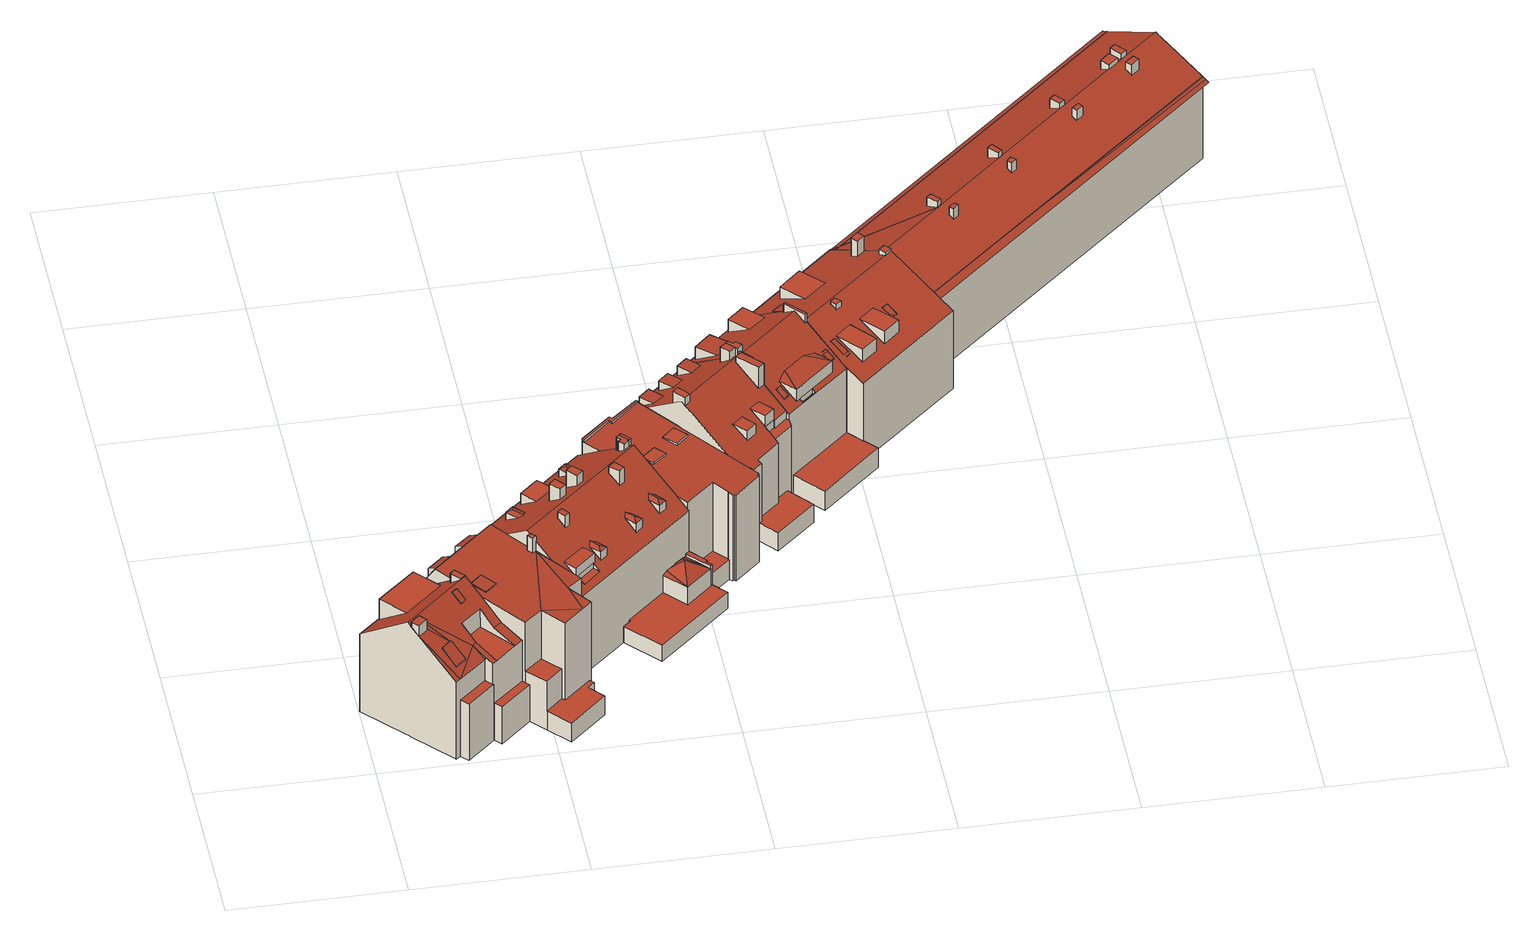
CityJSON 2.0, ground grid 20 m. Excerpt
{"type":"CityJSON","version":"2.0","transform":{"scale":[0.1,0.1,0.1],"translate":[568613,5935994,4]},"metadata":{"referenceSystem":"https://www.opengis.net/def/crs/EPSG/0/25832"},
"CityObjects":{
"building1":{"type":"Building","attributes":{"Grundfläche 2D":"147.593633","Grundhöhe NN":"4.590"},"children":["building1-1","building1-2","building1-3","building1-4"],"geometry":[{"type":"Solid","lod":"3","boundaries":[[[[0,1,2,3]],[[4,5,6,7]],[[8,4,9,10]],[[11,12,13,14,8,10,15,16,17]],[[18,19,20,17,16,15,21,22],[2,23,24,3]],[[25,26,27,28,17,20]],[[29,30,31,26]],[[28,27,26,31,11,17]],[[31,32,11]],[[33,7,12,11,34,35]],[[36,37,38,39,40]],[[41,42,43,44]],[[32,34,11]],[[2,1,23]],[[0,3,24]],[[1,0,24,23]],[[5,4,8,14]],[[6,5,14,13]],[[12,7,6,13]],[[39,38,45,46]],[[40,39,46,47]],[[36,40,47,48]],[[21,15,10,9,43,49,50,22]],[[18,22,50,51]],[[52,53,54,29,26,25,20,19,18,51,55]],[[30,29,54,56]],[[37,32,31,30,56,45,38]],[[34,32,37,36,35]],[[43,9,4,7,33,35,36,48,57,44]],[[41,44,57,58]],[[42,41,58,59]],[[43,42,59,49]],[[47,46,45,56,54,53,52,55,51,50,49,59,58,57,48]]]],"semantics":{"surfaces":[{"type":"RoofSurface"},{"type":"WallSurface"},{"type":"GroundSurface"}],"values":[[0,0,0,0,0,0,0,0,0,0,0,0,1,1,1,1,1,1,1,1,1,1,1,1,1,1,1,1,1,1,1,1,2]]}}]},
"building1-1":{"type":"BuildingInstallation","parents":["building1"],"geometry":[{"type":"MultiSurface","lod":"3","boundaries":[[[60,61,62,63]],[[61,60,64,65]],[[65,66,62,61]],[[66,67,63,62]],[[60,63,67,64]]],"semantics":{"surfaces":[{"type":"RoofSurface"},{"type":"WallSurface"}],"values":[0,1,1,1,1]}}]},
"building1-2":{"type":"BuildingInstallation","parents":["building1"],"geometry":[{"type":"MultiSurface","lod":"3","boundaries":[[[68,69,70,71,72]],[[72,71,73,74]],[[68,72,74,75]],[[76,70,69,68,75,28]],[[71,70,76,73]]],"semantics":{"surfaces":[{"type":"RoofSurface"},{"type":"WallSurface"}],"values":[0,1,1,1,1]}}]},
"building1-3":{"type":"BuildingInstallation","parents":["building1"],"geometry":[{"type":"MultiSurface","lod":"3","boundaries":[[[77,78,79,80]],[[26,81,78,77]],[[81,82,79,78]],[[25,80,79,82,27]],[[25,26,77,80]]],"semantics":{"surfaces":[{"type":"RoofSurface"},{"type":"WallSurface"}],"values":[0,1,1,1,1]}}]},
"building1-4":{"type":"BuildingInstallation","parents":["building1"],"geometry":[{"type":"MultiSurface","lod":"3","boundaries":[[[83,84,85,86]],[[21,87,86,85]],[[83,86,87,16]],[[16,15,84,83]],[[15,21,85,84]]],"semantics":{"surfaces":[{"type":"RoofSurface"},{"type":"WallSurface"}],"values":[0,1,1,1,1]}}]},
"building2":{"type":"Building","attributes":{"Grundfläche 2D":"182.833978","Grundhöhe NN":"4.593"},"children":["building2-1","building2-2","building2-3","building2-4"],"geometry":[{"type":"Solid","lod":"3","boundaries":[[[[88,89,90]],[[88,91,92,89]],[[93,94,91,88,95,96,97,98,99]],[[100,92,91]],[[101,102,89,92]],[[98,97,103,104,99]],[[105,106,107,108]],[[109,110,111,112,113,114,115,116]],[[103,97,96,95,88,90,117,118]],[[104,103,118,119]],[[93,99,104,119,120,105,94]],[[94,105,108,91]],[[114,113,100,91,108,107]],[[121,102,101,92,100,113,112,122]],[[89,102,121,123]],[[90,89,123,117]],[[105,120,124,115,106]],[[106,115,114,107]],[[116,115,124,125]],[[109,116,125,126]],[[110,109,126,127]],[[111,110,127,128]],[[112,111,128,122]],[[118,117,123,121,122,128,127,126,125,124,120,119]]]],"semantics":{"surfaces":[{"type":"RoofSurface"},{"type":"WallSurface"},{"type":"GroundSurface"}],"values":[[0,0,0,0,0,0,0,0,1,1,1,1,1,1,1,1,1,1,1,1,1,1,1,2]]}}]},
"building2-1":{"type":"BuildingInstallation","parents":["building2"],"geometry":[{"type":"MultiSurface","lod":"3","boundaries":[[[129,130,131,132,133,134]],[[135,136,129,134]],[[136,137,130,129]],[[138,132,131,130,137,139]],[[138,140,133,132]],[[134,133,140,135]]],"semantics":{"surfaces":[{"type":"RoofSurface"},{"type":"WallSurface"}],"values":[0,1,1,1,1,1]}}]},
"building2-2":{"type":"BuildingInstallation","parents":["building2"],"geometry":[{"type":"MultiSurface","lod":"3","boundaries":[[[141,142,143,144]],[[142,141,145]],[[144,143,146]],[[141,144,146,145]]],"semantics":{"surfaces":[{"type":"RoofSurface"},{"type":"WallSurface"}],"values":[0,1,1,1]}}]},
"building2-3":{"type":"BuildingInstallation","parents":["building2"],"geometry":[{"type":"MultiSurface","lod":"3","boundaries":[[[147,148,149,150,151]],[[149,148,95,152]],[[153,151,150,149,152,154]],[[147,151,153,88]],[[148,147,88,95]]],"semantics":{"surfaces":[{"type":"RoofSurface"},{"type":"WallSurface"}],"values":[0,1,1,1,1]}}]},
"building2-4":{"type":"BuildingInstallation","parents":["building2"],"geometry":[{"type":"MultiSurface","lod":"3","boundaries":[[[155,156,157,158]],[[155,159,156]],[[157,160,158]],[[155,158,160,159]]],"semantics":{"surfaces":[{"type":"RoofSurface"},{"type":"WallSurface"}],"values":[0,1,1,1]}}]},
"building3":{"type":"Building","attributes":{"Grundfläche 2D":"429.855475","Grundhöhe NN":"4.508"},"children":["building3-1","building3-2","building3-3","building3-4","building3-5","building3-6","building3-7","building3-8","building3-9","building3-10","building3-11","building3-12","building3-13","building3-14","building3-15"],"geometry":[{"type":"MultiSurface","lod":"3","boundaries":[[[161,162,163,164]],[[165,166,167,168,169,170]],[[171,172,173,174,175,176,177,178,179,180,181,182,183,184,185,186,187,188,189,190,191,192,193,194]],[[195,188,196,197,198,199,200,201,202,203,204,205],[206,207,208,209,210,170,169,211]],[[212,213,199,198,197,196,214,215,216,185,217,218,219],[164,163,220,221]],[[222,223,224,225,226,227,228]],[[163,162,220]],[[161,164,221]],[[161,221,220,162]],[[210,209,206,211,168,167,166,165]],[[211,169,168]],[[165,170,210]],[[180,179,229,230]],[[182,181,231,232,217,183]],[[181,180,230,231]],[[183,217,185,184]],[[195,189,188]],[[189,195,226,225,190]],[[190,225,224,191]],[[191,224,223,192]],[[233,194,193,192,223,222,234]],[[171,194,233,235]],[[172,171,235,236]],[[173,172,236,237]],[[174,173,237,238]],[[175,174,238,239]],[[179,178,177,176,175,239,240,241,229]],[[195,205,227,226]],[[185,216,215,214,196,188,187,186]],[[217,232,242,218]],[[212,219,218,242,243]],[[244,202,201,200,199,213,212,243,245]],[[204,203,202,244,246,227,205]],[[227,246,247,228]],[[222,228,247,234]],[[231,230,229,241,240,239,238,237,236,235,233,234,247,246,244,245,243,242,232]]],"semantics":{"surfaces":[{"type":"RoofSurface"},{"type":"WallSurface"},{"type":"GroundSurface"}],"values":[0,0,0,0,0,0,1,1,1,1,1,1,1,1,1,1,1,1,1,1,1,1,1,1,1,1,1,1,1,1,1,1,1,1,1,2]}}]},
"building3-1":{"type":"BuildingInstallation","parents":["building3"],"geometry":[{"type":"MultiSurface","lod":"3","boundaries":[[[248,249,250]],[[249,248,251,252]],[[253,250,249,252]],[[251,248,254]],[[255,250,253]],[[255,254,248,250]]],"semantics":{"surfaces":[{"type":"RoofSurface"},{"type":"WallSurface"}],"values":[0,0,0,1,1,1]}}]},
"building3-2":{"type":"BuildingInstallation","parents":["building3"],"geometry":[{"type":"MultiSurface","lod":"3","boundaries":[[[256,257,258,259]],[[260,261,257,256]],[[261,262,258,257]],[[262,263,259,258]],[[263,260,256,259]]],"semantics":{"surfaces":[{"type":"RoofSurface"},{"type":"WallSurface"}],"values":[0,1,1,1,1]}}]},
"building3-3":{"type":"BuildingInstallation","parents":["building3"],"geometry":[{"type":"MultiSurface","lod":"3","boundaries":[[[264,265,266]],[[265,267,268,266]],[[269,267,265,264]],[[270,271,264,266]],[[269,264,271]],[[270,266,268]]],"semantics":{"surfaces":[{"type":"RoofSurface"},{"type":"WallSurface"}],"values":[0,0,0,1,1,1]}}]},
"building3-4":{"type":"BuildingInstallation","parents":["building3"],"geometry":[{"type":"MultiSurface","lod":"3","boundaries":[[[272,273,274,275]],[[276,277,273,272]],[[277,278,274,273]],[[278,279,275,274]],[[279,276,272,275]]],"semantics":{"surfaces":[{"type":"RoofSurface"},{"type":"WallSurface"}],"values":[0,1,1,1,1]}}]},
"building3-5":{"type":"BuildingInstallation","parents":["building3"],"geometry":[{"type":"MultiSurface","lod":"3","boundaries":[[[280,281,282,283]],[[284,285,281,280]],[[285,286,282,281]],[[286,287,283,282]],[[287,284,280,283]]],"semantics":{"surfaces":[{"type":"RoofSurface"},{"type":"WallSurface"}],"values":[0,1,1,1,1]}}]},
"building3-6":{"type":"BuildingInstallation","parents":["building3"],"geometry":[{"type":"MultiSurface","lod":"3","boundaries":[[[288,289,290]],[[289,288,291,292]],[[293,290,289,292]],[[294,288,290,295]],[[291,288,294]],[[295,290,293]]],"semantics":{"surfaces":[{"type":"RoofSurface"},{"type":"WallSurface"}],"values":[0,0,0,1,1,1]}}]},
"building3-7":{"type":"BuildingInstallation","parents":["building3"],"geometry":[{"type":"MultiSurface","lod":"3","boundaries":[[[296,297,298,299,300,301,302,303,304]],[[179,180,300,299]],[[180,181,301,300]],[[182,183,302,301,181]],[[183,184,303,302]],[[184,305,304,303]],[[305,306,307,297,296,304]],[[178,298,297,307]],[[178,179,299,298]]],"semantics":{"surfaces":[{"type":"RoofSurface"},{"type":"WallSurface"}],"values":[0,1,1,1,1,1,1,1,1]}}]},
"building3-8":{"type":"BuildingInstallation","parents":["building3"],"geometry":[{"type":"MultiSurface","lod":"3","boundaries":[[[308,309,310,311]],[[311,310,312,313]],[[313,314,308,311]],[[308,314,309]],[[312,310,309]]],"semantics":{"surfaces":[{"type":"RoofSurface"},{"type":"WallSurface"}],"values":[0,1,1,1,1]}}]},
"building3-9":{"type":"BuildingInstallation","parents":["building3"],"geometry":[{"type":"MultiSurface","lod":"3","boundaries":[[[315,316,317,318]],[[215,216,186,187,214]],[[319,317,316,214,187]],[[318,317,319,320]],[[186,216,315,318,320]]],"semantics":{"surfaces":[{"type":"RoofSurface"},{"type":"WallSurface"}],"values":[0,1,1,1,1]}}]},
"building3-10":{"type":"BuildingInstallation","parents":["building3"],"geometry":[{"type":"MultiSurface","lod":"3","boundaries":[[[321,322,323,324]],[[322,321,325,326]],[[326,327,323,322]],[[324,323,327,328]],[[328,325,321,324]]],"semantics":{"surfaces":[{"type":"RoofSurface"},{"type":"WallSurface"}],"values":[0,1,1,1,1]}}]},
"building3-11":{"type":"BuildingInstallation","parents":["building3"],"geometry":[{"type":"MultiSurface","lod":"3","boundaries":[[[329,330,331,332]],[[333,334,332,331]],[[329,332,334,335]],[[335,336,330,329]],[[331,330,336,333]]],"semantics":{"surfaces":[{"type":"RoofSurface"},{"type":"WallSurface"}],"values":[0,1,1,1,1]}}]},
"building3-12":{"type":"BuildingInstallation","parents":["building3"],"geometry":[{"type":"MultiSurface","lod":"3","boundaries":[[[337,338,316,315,339,340,341,342,343]],[[216,344,339,315]],[[340,339,344,345]],[[345,346,341,340]],[[346,347,342,341]],[[348,349,337,343,342,347]],[[349,350,338,337]],[[350,214,316,338]]],"semantics":{"surfaces":[{"type":"RoofSurface"},{"type":"WallSurface"}],"values":[0,1,1,1,1,1,1,1]}}]},
"building3-13":{"type":"BuildingInstallation","parents":["building3"],"geometry":[{"type":"MultiSurface","lod":"3","boundaries":[[[351,352,353]],[[352,351,354,355]],[[356,353,352,355]],[[354,351,357]],[[356,358,353]],[[358,357,351,353]]],"semantics":{"surfaces":[{"type":"RoofSurface"},{"type":"WallSurface"}],"values":[0,0,0,1,1,1]}}]},
"building3-14":{"type":"BuildingInstallation","parents":["building3"],"geometry":[{"type":"MultiSurface","lod":"3","boundaries":[[[359,208,207,360]],[[209,208,359]],[[206,360,207]],[[360,206,209,359]]],"semantics":{"surfaces":[{"type":"RoofSurface"},{"type":"WallSurface"}],"values":[0,1,1,1]}}]},
"building3-15":{"type":"BuildingInstallation","parents":["building3"],"geometry":[{"type":"MultiSurface","lod":"3","boundaries":[[[361,362,363,364]],[[363,365,366,364]],[[367,365,363,362]],[[368,362,361,364,369,370]],[[367,362,368]],[[369,364,366]]],"semantics":{"surfaces":[{"type":"RoofSurface"},{"type":"WallSurface"}],"values":[0,0,0,1,1,1]}}]},
"building4":{"type":"Building","attributes":{"Grundfläche 2D":"63.328582","Grundhöhe NN":"4.879"},"children":["building4-1"],"geometry":[{"type":"MultiSurface","lod":"3","boundaries":[[[371,372,373]],[[374,373,375]],[[374,371,373]],[[374,375,376]],[[377,376,378]],[[374,376,377]],[[374,377,371]],[[379,380,381,382,383,384,385,386,387,388,389,390,391,392]],[[388,387,373,372]],[[375,373,387,386]],[[377,378,385,388,372,371]],[[390,389,393,394]],[[391,390,394,395]],[[392,391,395,396]],[[379,392,396,397]],[[381,380,379,397,398]],[[382,381,398,399]],[[400,384,383,382,399,401]],[[389,388,385,384,400,393]],[[396,395,394,393,400,401,399,398,397]]],"semantics":{"surfaces":[{"type":"RoofSurface"},{"type":"WallSurface"},{"type":"GroundSurface"}],"values":[0,0,0,0,0,0,0,0,1,1,1,1,1,1,1,1,1,1,1,2]}}]},
"building4-1":{"type":"BuildingInstallation","parents":["building4"],"geometry":[{"type":"MultiSurface","lod":"3","boundaries":[[[402,403,404,405,406,407,408]],[[385,378,405,404,384]],[[378,376,375,386,406,405]],[[386,380,407,406]],[[408,407,380,381]],[[381,382,402,408]],[[382,383,384,404,403,402]]],"semantics":{"surfaces":[{"type":"RoofSurface"},{"type":"WallSurface"}],"values":[0,1,1,1,1,1,1]}}]},
"building5":{"type":"Building","attributes":{"Grundfläche 2D":"63.328582","Grundhöhe NN":"4.879"},"children":["building5-1"],"geometry":[{"type":"MultiSurface","lod":"3","boundaries":[[[371,372,373]],[[374,373,375]],[[374,371,373]],[[374,375,376]],[[377,376,378]],[[374,376,377]],[[374,377,371]],[[379,380,381,382,383,384,385,386,387,388,389,390,391,392]],[[388,387,373,372]],[[375,373,387,386]],[[377,378,385,388,372,371]],[[390,389,393,394]],[[391,390,394,395]],[[392,391,395,396]],[[379,392,396,397]],[[381,380,379,397,398]],[[382,381,398,399]],[[400,384,383,382,399,401]],[[389,388,385,384,400,393]],[[396,395,394,393,400,401,399,398,397]]],"semantics":{"surfaces":[{"type":"RoofSurface"},{"type":"WallSurface"},{"type":"GroundSurface"}],"values":[0,0,0,0,0,0,0,0,1,1,1,1,1,1,1,1,1,1,1,2]}}]},
"building5-1":{"type":"BuildingInstallation","parents":["building5"],"geometry":[{"type":"MultiSurface","lod":"3","boundaries":[[[402,403,404,405,406,407,408]],[[385,378,405,404,384]],[[378,376,375,386,406,405]],[[386,380,407,406]],[[408,407,380,381]],[[381,382,402,408]],[[382,383,384,404,403,402]]],"semantics":{"surfaces":[{"type":"RoofSurface"},{"type":"WallSurface"}],"values":[0,1,1,1,1,1,1]}}]},
"building6":{"type":"Building","attributes":{"Grundfläche 2D":"171.622850","Grundhöhe NN":"4.593"},"children":["building6-1","building6-2","building6-3","building6-4","building6-5","building6-6","building6-7","building6-8"],"geometry":[{"type":"Solid","lod":"3","boundaries":[[[[409,410,411,412,413,414,415,416,417,418,419,420,421,422,423,424,425,426,427]],[[428,429,430,431,432,433,434,435,436,437,438,439,409,427,426,425]],[[440,441,442,443,444,445,446,447]],[[448,449,450,451,452,453,454]],[[446,445,455,456]],[[447,446,456,457]],[[440,447,457,458]],[[413,412,459,460]],[[414,413,460,461]],[[444,416,415,414,461,455,445]],[[416,444,443,417]],[[417,443,442,418]],[[452,451,419,418,442,441]],[[419,451,450,420]],[[420,450,449,421]],[[421,449,448,422]],[[424,423,422,448,462,463,425]],[[464,465,466,432,431,430,429,428,425,463,467]],[[435,434,433,432,466,468]],[[469,470,471,459,412,411,410,409,439,438,437,436,435,468,472]],[[473,453,452,441,440,458]],[[454,453,473,474]],[[448,454,474,462]],[[455,461,460,459,471,470,469,472,468,466,465,464,467,463,462,474,473,458,457,456]]]],"semantics":{"surfaces":[{"type":"RoofSurface"},{"type":"WallSurface"},{"type":"GroundSurface"}],"values":[[0,0,0,0,1,1,1,1,1,1,1,1,1,1,1,1,1,1,1,1,1,1,1,2]]}}]},
"building6-1":{"type":"BuildingInstallation","parents":["building6"],"geometry":[{"type":"MultiSurface","lod":"3","boundaries":[[[475,476,477,478,479,480,481]],[[478,477,431,482]],[[479,478,482,483]],[[484,429,475,481,480,479,483,485]],[[431,477,476,475,429,430]]],"semantics":{"surfaces":[{"type":"RoofSurface"},{"type":"WallSurface"}],"values":[0,1,1,1,1]}}]},
"building6-2":{"type":"BuildingInstallation","parents":["building6"],"geometry":[{"type":"MultiSurface","lod":"3","boundaries":[[[486,487,488,489,490,491]],[[438,439,409,410,489,488,487,486]],[[490,489,410,492]],[[490,492,427,493,491]],[[486,491,493,438]]],"semantics":{"surfaces":[{"type":"RoofSurface"},{"type":"WallSurface"}],"values":[0,1,1,1,1]}}]},
"building6-3":{"type":"BuildingInstallation","parents":["building6"],"geometry":[{"type":"MultiSurface","lod":"3","boundaries":[[[494,495,496,497]],[[495,494,423,424]],[[496,495,424,498]],[[498,499,497,496]],[[499,423,494,497]]],"semantics":{"surfaces":[{"type":"RoofSurface"},{"type":"WallSurface"}],"values":[0,1,1,1,1]}}]},
"building6-4":{"type":"BuildingInstallation","parents":["building6"],"geometry":[{"type":"MultiSurface","lod":"3","boundaries":[[[500,501,502,503]],[[504,502,501]],[[505,500,503]],[[501,500,505,504]]],"semantics":{"surfaces":[{"type":"RoofSurface"},{"type":"WallSurface"}],"values":[0,1,1,1]}}]},
"building6-5":{"type":"BuildingInstallation","parents":["building6"],"geometry":[{"type":"MultiSurface","lod":"3","boundaries":[[[506,507,508,509]],[[510,511,507,506]],[[511,508,507]],[[506,509,510]]],"semantics":{"surfaces":[{"type":"RoofSurface"},{"type":"WallSurface"}],"values":[0,1,1,1]}}]},
"building6-6":{"type":"BuildingInstallation","parents":["building6"],"geometry":[{"type":"MultiSurface","lod":"3","boundaries":[[[512,513,514,515]],[[419,420,513,512]],[[420,514,513]],[[512,515,419]]],"semantics":{"surfaces":[{"type":"RoofSurface"},{"type":"WallSurface"}],"values":[0,1,1,1]}}]},
"building6-7":{"type":"BuildingInstallation","parents":["building6"],"geometry":[{"type":"MultiSurface","lod":"3","boundaries":[[[516,517,518,519]],[[520,518,517]],[[516,519,521]],[[517,516,521,520]]],"semantics":{"surfaces":[{"type":"RoofSurface"},{"type":"WallSurface"}],"values":[0,1,1,1]}}]},
"building6-8":{"type":"BuildingInstallation","parents":["building6"],"geometry":[{"type":"MultiSurface","lod":"3","boundaries":[[[522,523,524,525,526]],[[524,527,525]],[[523,522,528]],[[524,523,528,527]]],"semantics":{"surfaces":[{"type":"RoofSurface"},{"type":"WallSurface"}],"values":[0,1,1,1]}}]},
"building7":{"type":"Building","attributes":{"Grundfläche 2D":"187.426705","Grundhöhe NN":"4.795"},"children":["building7-1","building7-2","building7-3","building7-4","building7-5","building7-6"],"geometry":[{"type":"MultiSurface","lod":"3","boundaries":[[[529,530,531,532,533]],[[534,535,533,532,531,536,537]],[[534,538,535]],[[539,540,541,542]],[[430,429,428,543,544,545,546,547,548,549,550,551,552,553,431],[554,555,556,557,558,559,560],[561,562,542,541]],[[563,564,565,545,544,543]],[[565,564,566,545]],[[567,547,546,545,566,568,569],[570,571,529,533,535,538,572,573,574,575]],[[557,556,555,576,577,558]],[[578,579,580,581,582,583]],[[584,585,586,587]],[[588,589,590,591]],[[573,572,534,537,536,531,571,570]],[[538,534,572]],[[530,529,571,531]],[[561,541,540]],[[539,542,562]],[[540,539,562,561]],[[577,576,560,559]],[[558,577,559]],[[576,555,554,560]],[[581,580,592,593]],[[582,581,593,594]],[[583,582,594,595]],[[548,547,567,569,585,596,597,549]],[[580,579,591,590,598,599,552,551,550,549,597,592]],[[600,601,543,428,429,430,431,553,552,599,602]],[[568,566,564,563,543,601,603]],[[585,569,568,603,604,586]],[[587,586,604,605]],[[584,587,605,606]],[[585,584,606,596]],[[591,579,578,588]],[[607,589,588,578,583,595]],[[607,598,590,589]],[[595,594,593,592,597,596,606,605,604,603,601,600,602,599,598,607]]],"semantics":{"surfaces":[{"type":"RoofSurface"},{"type":"WallSurface"},{"type":"GroundSurface"}],"values":[0,0,0,0,0,0,0,0,0,0,0,0,1,1,1,1,1,1,1,1,1,1,1,1,1,1,1,1,1,1,1,1,1,1,1,2]}}]},
"building7-1":{"type":"BuildingInstallation","parents":["building7"],"geometry":[{"type":"MultiSurface","lod":"3","boundaries":[[[608,609,610,611,612,613,614]],[[564,615,609,608]],[[616,544,617,612,611,610,609,615,565]],[[428,543,614,613]],[[543,563,564,608,614]]],"semantics":{"surfaces":[{"type":"RoofSurface"},{"type":"WallSurface"}],"values":[0,1,1,1,1]}}]},
"building7-2":{"type":"BuildingInstallation","parents":["building7"],"geometry":[{"type":"MultiSurface","lod":"3","boundaries":[[[475,618,619,620,621,622,477,476]],[[619,618,613,612,617,623]],[[623,624,620,619]],[[624,625,621,620]],[[625,626,622,621]],[[626,431,477,622]],[[477,431,430,429,428,613,618,475,476]]],"semantics":{"surfaces":[{"type":"RoofSurface"},{"type":"WallSurface"}],"values":[0,1,1,1,1,1,1]}}]},
"building7-3":{"type":"BuildingInstallation","parents":["building7"],"geometry":[{"type":"MultiSurface","lod":"3","boundaries":[[[627,628,629,630]],[[573,570,628,627]],[[570,575,629,628]],[[630,629,575,574]],[[574,573,627,630]]],"semantics":{"surfaces":[{"type":"RoofSurface"},{"type":"WallSurface"}],"values":[0,1,1,1,1]}}]},
"building7-4":{"type":"BuildingInstallation","parents":["building7"],"geometry":[{"type":"MultiSurface","lod":"3","boundaries":[[[631,632,633,634]],[[634,633,635,636]],[[631,634,636,637]],[[632,631,637,638]],[[633,632,638,635]]],"semantics":{"surfaces":[{"type":"RoofSurface"},{"type":"WallSurface"}],"values":[0,1,1,1,1]}}]},
"building7-5":{"type":"BuildingInstallation","parents":["building7"],"geometry":[{"type":"MultiSurface","lod":"3","boundaries":[[[639,640,641,642]],[[548,643,639,642]],[[644,640,639,643,546]],[[644,567,641,640]],[[641,567,547,548,642]]],"semantics":{"surfaces":[{"type":"RoofSurface"},{"type":"WallSurface"}],"values":[0,1,1,1,1]}}]},
"building7-6":{"type":"BuildingInstallation","parents":["building7"],"geometry":[{"type":"MultiSurface","lod":"3","boundaries":[[[645,646,647,648]],[[648,647,649,650]],[[645,648,650,651]],[[651,652,646,645]],[[647,646,652,649]]],"semantics":{"surfaces":[{"type":"RoofSurface"},{"type":"WallSurface"}],"values":[0,1,1,1,1]}}]},
"building8":{"type":"Building","attributes":{"Grundfläche 2D":"260.155137","Grundhöhe NN":"4.697"},"children":["building8-1","building8-2","building8-3","building8-4","building8-5","building8-6"],"geometry":[{"type":"Solid","lod":"3","boundaries":[[[[653,654,655,656]],[[657,658,659,660]],[[661,662,663,664]],[[665,666,667,668,669],[670,653,656,671],[672,662,661,673]],[[666,665,674,675,676,677,667],[678,679,660,659]],[[670,671,655,654]],[[656,655,671]],[[654,653,670]],[[658,678,659]],[[660,679,657]],[[658,657,679,678]],[[664,663,672,673]],[[664,673,661]],[[662,672,663]],[[675,674,665,669,680,681]],[[676,675,681,682]],[[683,668,667,677,676,682,684]],[[669,668,683,680]],[[682,681,680,683,684]]]],"semantics":{"surfaces":[{"type":"RoofSurface"},{"type":"WallSurface"},{"type":"GroundSurface"}],"values":[[0,0,0,0,0,1,1,1,1,1,1,1,1,1,1,1,1,1,2]]}}]},
"building8-1":{"type":"BuildingInstallation","parents":["building8"],"geometry":[{"type":"MultiSurface","lod":"3","boundaries":[[[685,686,687,688]],[[689,690,688,687]],[[685,688,690,691]],[[686,685,691,692]],[[687,686,692,689]]],"semantics":{"surfaces":[{"type":"RoofSurface"},{"type":"WallSurface"}],"values":[0,1,1,1,1]}}]},
"building8-2":{"type":"BuildingInstallation","parents":["building8"],"geometry":[{"type":"MultiSurface","lod":"3","boundaries":[[[693,694,695,696,697]],[[666,665,695,694]],[[665,698,696,695]],[[693,697,696,698,699,700]],[[700,666,694,693]]],"semantics":{"surfaces":[{"type":"RoofSurface"},{"type":"WallSurface"}],"values":[0,1,1,1,1]}}]},
"building8-3":{"type":"BuildingInstallation","parents":["building8"],"geometry":[{"type":"MultiSurface","lod":"3","boundaries":[[[701,702,703,704]],[[704,703,705,706]],[[701,704,706,707]],[[707,708,702,701]],[[708,705,703,702]]],"semantics":{"surfaces":[{"type":"RoofSurface"},{"type":"WallSurface"}],"values":[0,1,1,1,1]}}]},
"building8-4":{"type":"BuildingInstallation","parents":["building8"],"geometry":[{"type":"MultiSurface","lod":"3","boundaries":[[[709,710,711,712]],[[711,710,713,714]],[[712,711,714,715]],[[709,712,715,716]],[[710,709,716,713]]],"semantics":{"surfaces":[{"type":"RoofSurface"},{"type":"WallSurface"}],"values":[0,1,1,1,1]}}]},
"building8-5":{"type":"BuildingInstallation","parents":["building8"],"geometry":[{"type":"MultiSurface","lod":"3","boundaries":[[[717,718,719,720]],[[720,719,721,722]],[[717,720,722,723]],[[718,717,723,724]],[[719,718,724,721]]],"semantics":{"surfaces":[{"type":"RoofSurface"},{"type":"WallSurface"}],"values":[0,1,1,1,1]}}]},
"building8-6":{"type":"BuildingInstallation","parents":["building8"],"geometry":[{"type":"MultiSurface","lod":"3","boundaries":[[[725,726,727,728]],[[729,730,728,727]],[[725,728,730,731]],[[731,732,726,725]],[[727,726,732,729]]],"semantics":{"surfaces":[{"type":"RoofSurface"},{"type":"WallSurface"}],"values":[0,1,1,1,1]}}]},
"building9":{"type":"Building","attributes":{"Grundfläche 2D":"612.741186","Grundhöhe NN":"4.649"},"children":["building9-1","building9-2","building9-3","building9-4","building9-5","building9-6","building9-7","building9-8","building9-9"],"geometry":[{"type":"MultiSurface","lod":"3","boundaries":[[[733,734,675,735]],[[735,736,733]],[[737,738,736,735]],[[735,675,737]],[[739,736,738,740,741,742,743,744,745,746,747,748,749]],[[748,747,750,751,752,734,733,736,739,749]],[[753,740,738,737,754]],[[743,740,753,755]],[[756,751,750,747,746,745,744,743,755,757]],[[737,735,733,751,756,754]],[[756,757,755,753,754]],[[733,734,752,751]],[[740,743,742,741]]],"semantics":{"surfaces":[{"type":"RoofSurface"},{"type":"WallSurface"},{"type":"GroundSurface"}],"values":[0,0,0,0,0,0,1,1,1,1,2,0,0]}}]},
"building9-1":{"type":"BuildingInstallation","parents":["building9"],"geometry":[{"type":"MultiSurface","lod":"3","boundaries":[[[758,759,760,761]],[[761,760,762,763]],[[758,761,763,764]],[[759,758,764,765]],[[765,762,760,759]]],"semantics":{"surfaces":[{"type":"RoofSurface"},{"type":"WallSurface"}],"values":[0,1,1,1,1]}}]},
"building9-2":{"type":"BuildingInstallation","parents":["building9"],"geometry":[{"type":"MultiSurface","lod":"3","boundaries":[[[766,767,768,769]],[[769,768,770,771]],[[766,769,771,772]],[[767,766,772,773]],[[768,767,773,770]]],"semantics":{"surfaces":[{"type":"RoofSurface"},{"type":"WallSurface"}],"values":[0,1,1,1,1]}}]},
"building9-3":{"type":"BuildingInstallation","parents":["building9"],"geometry":[{"type":"MultiSurface","lod":"3","boundaries":[[[774,775,776,777]],[[778,779,777,776]],[[779,780,774,777]],[[775,774,780,781]],[[776,775,781,778]]],"semantics":{"surfaces":[{"type":"RoofSurface"},{"type":"WallSurface"}],"values":[0,1,1,1,1]}}]},
"building9-4":{"type":"BuildingInstallation","parents":["building9"],"geometry":[{"type":"MultiSurface","lod":"3","boundaries":[[[782,783,784,785]],[[785,784,786,787]],[[787,788,782,785]],[[783,782,788,789]],[[784,783,789,786]]],"semantics":{"surfaces":[{"type":"RoofSurface"},{"type":"WallSurface"}],"values":[0,1,1,1,1]}}]},
"building9-5":{"type":"BuildingInstallation","parents":["building9"],"geometry":[{"type":"MultiSurface","lod":"3","boundaries":[[[790,791,792,793]],[[793,792,794,795]],[[790,793,795,796]],[[791,790,796,797]],[[792,791,797,794]]],"semantics":{"surfaces":[{"type":"RoofSurface"},{"type":"WallSurface"}],"values":[0,1,1,1,1]}}]},
"building9-6":{"type":"BuildingInstallation","parents":["building9"],"geometry":[{"type":"MultiSurface","lod":"3","boundaries":[[[798,799,800,801]],[[801,800,802,803]],[[798,801,803,804]],[[799,798,804,805]],[[800,799,805,802]]],"semantics":{"surfaces":[{"type":"RoofSurface"},{"type":"WallSurface"}],"values":[0,1,1,1,1]}}]},
"building9-7":{"type":"BuildingInstallation","parents":["building9"],"geometry":[{"type":"MultiSurface","lod":"3","boundaries":[[[806,807,808,809]],[[809,808,810,811]],[[806,809,811,812]],[[807,806,812,813]],[[808,807,813,810]]],"semantics":{"surfaces":[{"type":"RoofSurface"},{"type":"WallSurface"}],"values":[0,1,1,1,1]}}]},
"building9-8":{"type":"BuildingInstallation","parents":["building9"],"geometry":[{"type":"MultiSurface","lod":"3","boundaries":[[[814,815,816,817]],[[739,749,817,816]],[[814,817,749,818]],[[815,814,818,819]],[[819,739,816,815]]],"semantics":{"surfaces":[{"type":"RoofSurface"},{"type":"WallSurface"}],"values":[0,1,1,1,1]}}]},
"building9-9":{"type":"BuildingInstallation","parents":["building9"],"geometry":[{"type":"MultiSurface","lod":"3","boundaries":[[[820,821,822,823]],[[823,822,824,825]],[[820,823,825,826]],[[821,820,826,827]],[[822,821,827,824]]],"semantics":{"surfaces":[{"type":"RoofSurface"},{"type":"WallSurface"}],"values":[0,1,1,1,1]}}]}
},
"vertices":[
[70,165,142],[26,126,142],[51,98,142],[95,137,142],[162,57,113],[130,93,115],[106,72,115],[138,36,113],[143,78,124],[171,65,113],[152,86,124],[115,53,124],[119,57,124],[106,72,140],[130,93,140],[119,123,163],[114,118,163],[55,65,163],[1,106,113],[44,58,162],[45,57,163],[109,134,151],[76,172,113],[26,126,114],[70,165,114],[48,53,159],[55,45,151],[55,59,159],[90,50,135],[89,8,113],[89,7,113],[94,12,113],[126,40,113],[135,33,113],[126,40,117],[133,32,113],[133,32,84],[126,40,84],[94,12,84],[102,3,84],[134,32,84],[142,25,57],[178,57,57],[171,65,57],[135,33,57],[94,12,6],[102,3,6],[134,32,6],[133,32,6],[171,65,6],[76,172,6],[1,106,6],[45,57,6],[48,53,6],[89,8,6],[44,58,6],[89,7,6],[135,33,6],[142,25,6],[178,57,6],
[107,106,161],[101,101,161],[109,92,151],[115,98,151],[107,106,160],[101,101,160],[109,92,150],[115,98,150],
[91,50,136],[90,50,136],[79,39,137],[92,24,121],[104,35,121],[92,24,120],[104,35,120],[91,50,135],[79,39,136],
[55,45,166],[65,54,166],[58,62,166],[48,53,166],[65,54,151],[58,62,159],
[114,118,164],[119,123,164],[109,134,164],[104,129,164],[104,129,151],
[205,172,146],[229,110,141],[246,125,140],[194,79,140],[239,76,138],[119,123,148],[174,62,140],[200,177,147],[197,180,147],[164,218,152],[120,179,152],[92,154,152],[216,55,138],[247,83,138],[250,86,138],[148,235,116],[77,171,116],[174,62,73],[194,40,73],[213,58,73],[194,79,73],[259,54,32],[244,72,32],[252,79,32],[247,83,32],[216,55,32],[213,58,32],[194,40,32],[216,15,32],[246,125,6],[148,235,6],[77,171,6],[174,62,6],[250,86,6],[247,83,6],[229,110,6],[194,40,6],[216,15,6],[259,54,6],[244,72,6],[252,79,6],
[140,112,147],[153,124,147],[140,138,149],[139,139,149],[132,132,149],[126,127,149],[126,127,148],[140,112,146],[153,124,146],[139,139,148],[140,138,148],[132,132,148],
[123,208,135],[132,197,143],[151,214,143],[142,224,135],[123,208,122],[142,224,122],
[205,172,167],[200,177,167],[196,174,167],[200,169,167],[201,169,167],[196,174,147],[201,169,146],[200,169,146],
[88,176,135],[97,166,143],[116,183,143],[107,193,135],[88,176,122],[107,193,122],
[229,303,135],[208,284,135],[222,268,135],[244,287,135],[244,144,139],[245,145,139],[266,164,139],[268,166,139],[257,178,139],[233,157,139],[436,256,124],[438,254,124],[468,281,125],[466,283,125],[468,285,125],[398,364,134],[394,368,135],[358,409,140],[356,411,140],[326,385,139],[323,388,139],[319,385,139],[288,357,138],[290,354,138],[304,339,136],[322,319,134],[331,309,133],[374,260,127],[384,249,126],[416,276,127],[431,259,125],[430,259,125],[431,258,125],[434,255,124],[384,249,116],[335,303,169],[334,302,169],[329,297,169],[197,180,169],[200,177,166],[246,125,116],[247,124,115],[257,133,115],[381,244,115],[385,248,115],[266,164,127],[272,157,120],[252,138,120],[245,145,127],[244,144,127],[268,166,127],[146,238,115],[164,218,134],[331,309,164],[325,315,158],[322,319,154],[288,357,119],[284,361,115],[203,289,115],[208,284,120],[229,303,120],[431,258,32],[430,259,32],[431,259,32],[416,276,32],[384,249,32],[385,248,32],[400,231,32],[356,411,5],[326,385,5],[323,388,5],[288,357,5],[434,255,5],[431,258,5],[436,256,5],[438,254,5],[468,281,5],[466,283,5],[468,285,5],[398,364,5],[394,368,5],[284,361,5],[146,238,5],[247,124,5],[200,177,5],[385,248,5],[400,231,5],
[255,314,138],[263,314,140],[264,322,138],[266,302,138],[273,303,140],[275,309,138],[255,314,127],[264,322,127],
[243,237,174],[250,243,174],[240,255,174],[233,248,174],[243,237,160],[250,243,160],[240,255,150],[233,248,150],
[329,217,137],[321,218,140],[321,209,137],[312,228,140],[310,222,137],[318,229,137],[321,209,125],[329,217,125],
[239,207,172],[234,202,172],[241,194,172],[246,198,172],[239,207,163],[234,202,163],[241,194,155],[246,198,155],
[265,256,174],[272,263,174],[262,274,174],[255,268,174],[265,256,160],[272,263,160],[262,274,150],[255,268,150],
[359,243,137],[351,244,140],[351,236,137],[348,256,137],[342,255,140],[340,249,137],[359,243,125],[351,236,125],
[322,382,141],[325,379,141],[358,409,141],[356,411,141],[326,385,141],[323,388,141],[288,357,141],[290,354,141],[322,383,141],[322,383,139],[322,382,139],[325,379,138],
[374,325,134],[363,337,134],[347,323,134],[358,311,134],[347,323,133],[358,311,132],[374,325,132],
[322,319,172],[331,309,172],[333,311,172],[324,321,172],[333,311,133],[324,321,134],
[375,351,136],[388,337,136],[402,350,136],[389,364,136],[375,351,134],[388,337,133],[402,350,133],[389,364,135],
[317,260,175],[308,271,175],[301,265,175],[311,255,175],[301,265,165],[311,255,155],[317,260,155],[308,271,165],
[330,307,172],[329,308,172],[318,315,172],[322,311,172],[319,309,172],[324,302,172],[327,304,172],[318,315,154],[322,311,158],[319,309,158],[324,302,164],[327,304,164],[330,307,164],[329,308,164],
[186,252,138],[194,252,140],[195,260,138],[197,240,138],[204,242,140],[206,248,138],[186,252,127],[195,260,127],
[245,145,120],[266,164,120],
[279,172,137],[283,176,137],[275,177,140],[275,169,137],[266,187,140],[264,181,137],[272,189,137],[283,176,125],[275,169,125],[279,172,125],
[356,222,57],[351,218,55],[374,192,55],[376,221,69],[404,219,55],[398,226,55],[377,240,57],[381,244,55],[420,205,31],[406,221,31],[400,227,31],[402,229,31],[400,231,31],[385,248,31],[381,244,31],[404,219,31],[374,192,31],[351,218,31],[307,178,31],[309,176,31],[300,168,31],[335,129,31],[307,178,9],[309,176,9],[300,168,9],[335,129,9],[420,205,9],[400,227,9],[402,229,9],[385,248,9],[400,231,9],
[402,229,59],[400,231,59],[385,248,59],[381,244,59],[404,219,59],[406,221,59],[400,227,59],
[398,364,171],[401,360,168],[407,354,162],[454,302,113],[464,311,113],[466,308,111],[474,315,111],[477,317,111],[473,321,114],[500,345,114],[488,359,127],[499,369,127],[500,368,127],[515,382,127],[495,405,148],[474,428,169],[472,431,171],[465,425,171],[404,370,171],[471,432,169],[469,435,167],[465,439,164],[460,444,158],[425,483,123],[393,455,123],[356,422,123],[351,417,123],[355,412,128],[356,411,128],[390,373,163],[394,368,168],[513,364,31],[496,349,31],[500,345,31],[473,321,31],[477,317,31],[474,315,31],[491,295,31],[537,336,31],[515,382,116],[500,368,116],[499,369,116],[488,359,116],[496,349,116],[518,369,116],[518,379,116],[474,315,6],[491,295,6],[537,336,6],[513,364,6],[454,302,6],[464,311,6],[466,308,6],[515,382,6],[472,431,6],[469,435,6],[465,439,6],[425,483,6],[471,432,6],[351,417,6],[356,411,6],[394,368,6],[398,364,6],[355,412,6],[518,369,6],[518,379,6],
[469,435,179],[465,439,179],[460,444,179],[453,438,179],[462,429,179],[464,430,179],[465,432,179],[453,438,158],[462,429,167],[465,432,167],[464,430,167],
[390,373,179],[394,368,179],[398,364,179],[401,360,179],[407,366,179],[396,379,179],[407,366,168],[396,379,163],
[495,405,177],[474,428,177],[467,422,177],[488,399,177],[467,422,169],[488,399,148],
[373,427,141],[361,416,141],[374,401,142],[386,412,142],[361,416,128],[373,427,128],
[465,339,141],[476,349,141],[463,364,141],[451,353,141],[465,339,127],[476,349,127],
[488,359,142],[499,369,142],[485,385,142],[474,375,142],
[398,450,141],[386,439,141],[399,424,142],[411,435,142],[386,439,128],[398,450,128],
[435,456,142],[422,471,141],[410,460,141],[423,445,142],[428,450,142],[410,460,128],[422,471,128],
[513,413,143],[516,410,143],[529,396,143],[527,401,144],[521,426,146],[575,437,143],[546,448,146],[533,399,143],[549,414,143],[559,454,143],[496,541,145],[477,524,145],[496,502,146],[516,519,146],[472,431,170],[475,433,170],[478,436,170],[544,495,170],[546,497,170],[536,508,161],[499,550,124],[456,511,124],[426,485,124],[425,484,124],[425,483,124],[457,499,130],[474,480,147],[467,474,147],[459,467,147],[454,463,147],[434,485,127],[453,503,127],[477,524,127],[496,541,127],[474,428,168],[483,418,159],[481,426,164],[495,405,147],[556,486,161],[518,379,124],[592,445,124],[533,399,127],[529,396,127],[575,437,127],[549,414,127],[552,411,124],[536,396,124],[453,503,144],[434,485,144],[448,520,41],[456,511,41],[472,526,41],[462,537,41],[442,519,41],[444,517,41],[621,413,35],[592,445,35],[523,384,35],[552,351,35],[448,520,68],[419,494,68],[426,485,68],[456,511,68],[472,526,8],[462,537,8],[442,519,8],[444,517,8],[592,445,8],[499,550,8],[426,485,8],[425,484,8],[471,432,8],[472,431,8],[425,483,8],[518,379,8],[523,384,8],[552,351,8],[621,413,8],[419,494,8],
[483,418,174],[486,421,174],[476,432,174],[475,433,174],[473,435,174],[471,432,174],[472,431,174],[486,421,159],[476,432,169],[473,435,169],
[471,432,179],[477,438,179],[471,444,179],[468,442,179],[463,447,179],[477,438,169],[471,444,164],[468,442,164],[463,447,158],
[549,414,120],[533,399,120],[536,396,120],[552,411,120],
[513,408,141],[508,403,141],[515,394,134],[521,399,134],[515,394,133],[521,399,133],[513,408,140],[508,403,140],
[534,506,173],[554,484,173],[556,486,173],[536,508,173],[534,506,161],[554,484,161],
[572,461,141],[567,456,141],[574,447,134],[580,452,134],[574,447,133],[580,452,133],[572,461,140],[567,456,140],
[587,481,141],[611,454,140],[629,470,140],[605,497,141],[568,601,137],[543,578,137],[566,552,138],[592,575,138],[635,522,140],[617,506,140],[640,480,140],[658,497,140],[667,595,156],[660,588,156],[551,491,156],[607,428,115],[724,532,115],[611,454,123],[629,470,123],[640,480,123],[658,497,123],[660,603,150],[612,657,115],[496,553,115],[536,508,145],[543,578,121],[568,601,121],[724,532,7],[612,657,7],[496,553,7],[607,428,7],[536,508,7],
[585,477,141],[580,473,141],[594,457,130],[599,462,130],[594,457,129],[599,462,129],[585,477,140],[580,473,140],
[654,595,159],[660,588,159],[667,595,159],[661,601,159],[660,601,159],[661,601,152],[660,601,152],[654,595,152],
[549,547,135],[540,557,129],[530,549,129],[539,539,135],[530,549,128],[539,539,134],[549,547,134],[540,557,128],
[651,528,138],[645,523,138],[654,514,131],[660,518,131],[645,523,137],[654,514,130],[660,518,130],[651,528,137],
[593,524,158],[588,519,158],[593,513,158],[599,518,158],[593,513,150],[599,518,150],[593,524,154],[588,519,154],
[636,628,159],[628,620,159],[634,613,159],[642,621,159],[634,613,138],[642,621,138],[636,628,133],[628,620,133],
[623,658,117],[612,657,114],[622,658,117],[732,667,149],[616,652,117],[660,603,149],[953,865,149],[703,556,120],[708,549,116],[1061,864,116],[1056,870,120],[1017,914,146],[1015,916,147],[1015,916,148],[1013,918,149],[976,885,149],[964,875,149],[1012,919,148],[969,967,117],[965,972,114],[703,556,6],[616,652,6],[1056,870,6],[969,967,6],[1015,916,6],
[886,825,155],[880,820,155],[889,810,155],[895,815,155],[889,810,148],[895,815,148],[886,825,142],[880,820,142],
[913,803,154],[909,808,154],[901,801,154],[905,796,154],[901,801,143],[905,796,140],[913,803,140],[909,808,143],
[721,679,155],[731,668,155],[735,673,155],[726,683,155],[735,673,148],[726,683,142],[721,679,142],[731,668,148],
[805,754,155],[800,750,155],[810,739,155],[814,743,155],[810,739,148],[814,743,148],[805,754,141],[800,750,141],
[752,660,155],[748,664,155],[742,659,155],[746,654,155],[742,659,143],[746,654,140],[752,660,140],[748,664,143],
[986,869,155],[981,875,155],[971,867,155],[977,861,155],[971,867,144],[977,861,140],[986,869,140],[981,875,144],
[827,726,154],[822,731,154],[817,726,154],[821,721,154],[817,726,143],[821,721,140],[827,726,140],[822,731,143],
[956,884,155],[945,874,155],[953,865,155],[964,875,155],[956,884,143],[945,874,143],
[965,898,155],[959,893,155],[969,881,155],[975,886,155],[969,881,148],[975,886,148],[965,898,141],[959,893,141]
]}
